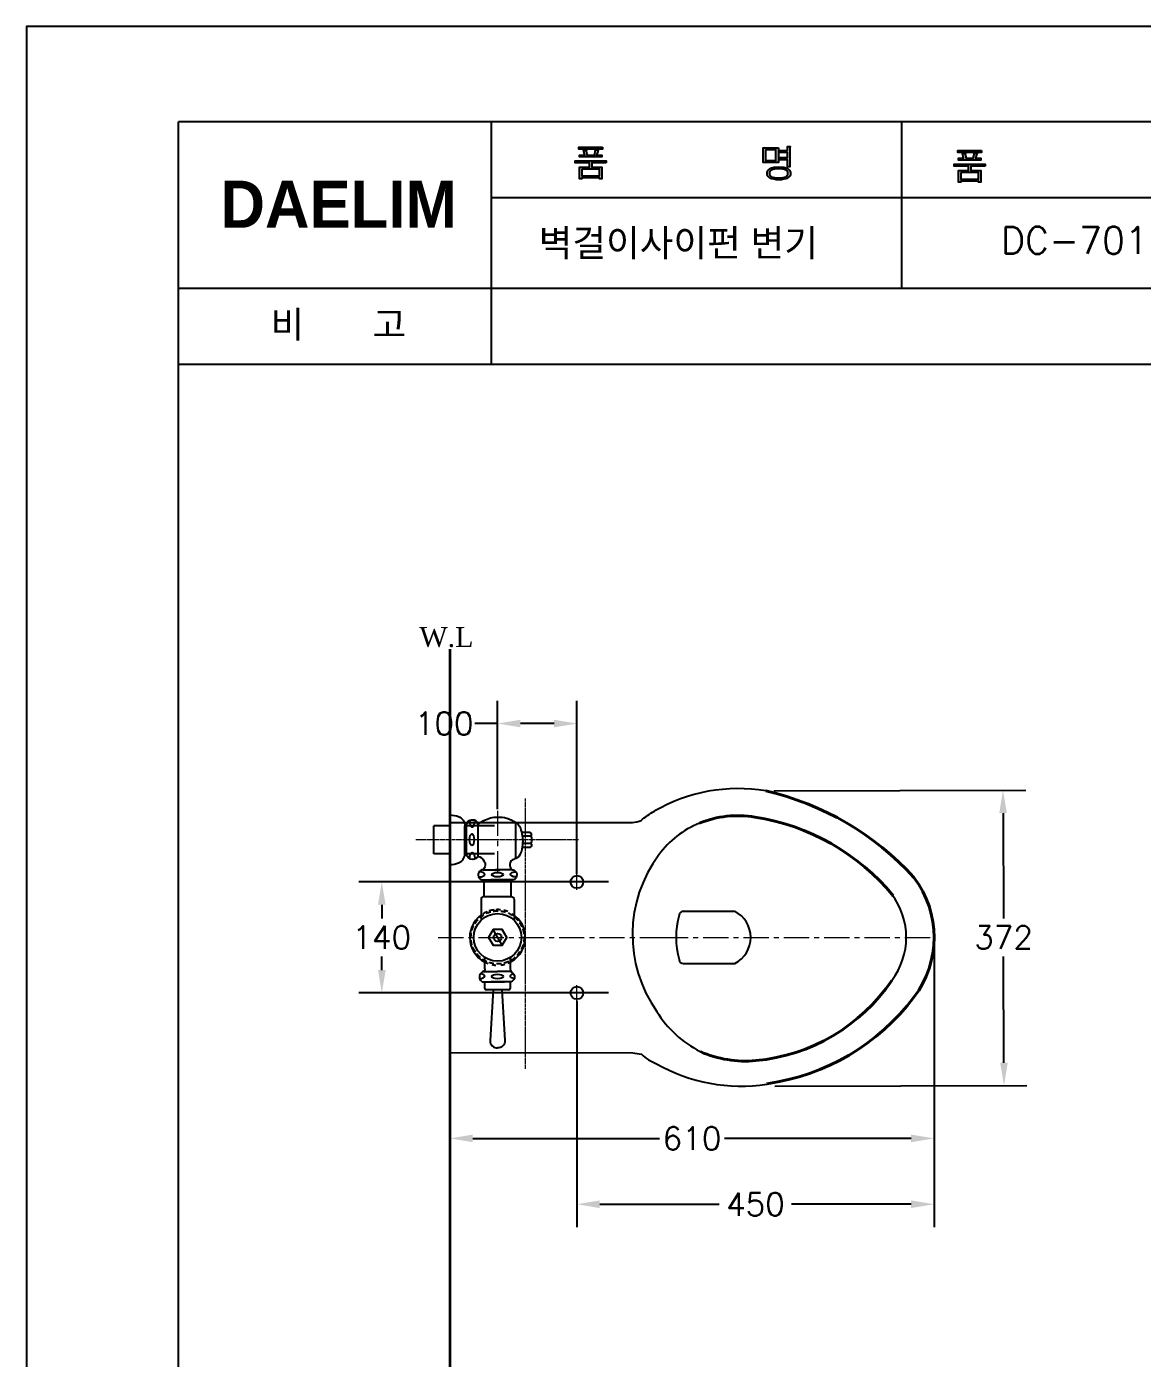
# Model space of a CAD drawing. Extents: x 63494 to 65919, y 58081 to 61511.
# Drawn here: x 63494 to 64899, y 59833 to 61511 of the extents above; entities that cross this region are included whole.
import ezdxf
from ezdxf.lldxf.tags import DXFTag

# ---------------------------------------------------------------- set-up
doc = ezdxf.new("R2010")
doc.units = 0
doc.header["$MEASUREMENT"] = 0
for name, pattern in [('CENTER', [50.8, 31.75, -6.35, 6.35, -6.35]), ('CENTERX2', [4, 2.5, -0.5, 0.5, -0.5]), ('HIDDEN', [9.525, 6.35, -3.175])]:
    doc.linetypes.add(name, pattern=pattern)
doc.layers.get('Defpoints').update_dxf_attribs({"linetype": 'CONTINUOUS'})
for name, color, linetype, lineweight in [('AM_6', 2, 'CONTINUOUS', 30), ('CEN', 1, 'CENTER', 5), ('OUTLINE', 11, 'CONTINUOUS', 40), ('Y', 202, 'CONTINUOUS', 35)]:
    doc.layers.add(name, color=color, linetype=linetype, lineweight=lineweight)
for name, color, linetype in [('BU', 7, 'CONTINUOUS'), ('Dim', 4, 'CONTINUOUS'), ('IN', 221, 'HIDDEN'), ('LINE', 7, 'CONTINUOUS'), ('LINE @ 1 VP1', 7, 'CONTINUOUS'), ('LINE @ 1 VPModel', 7, 'CONTINUOUS'), ('YA', 7, 'CONTINUOUS')]:
    doc.layers.add(name, color=color, linetype=linetype)
doc.styles.add('h', font='', dxfattribs={"height": 30})
doc.styles.get("Standard").update_dxf_attribs({"font": 'txt.shx', "bigfont": 'ghs.shx'})
doc.styles.add('STYLE2', font='dutch.ttf', dxfattribs={"height": 25})
doc.styles.add('스타일1', font='txt.shx', dxfattribs={"bigfont": 'ghs.shx'})
doc.styles.get('h').set_extended_font_data('Haansoft Batang')
tags = doc.linetypes.add('Amconstr', pattern=[9999, 9999, 0]).pattern_tags.tags
tags[6:7] = [DXFTag(74, 4), DXFTag(75, 0), DXFTag(340, '0'), DXFTag(46, 1.0), DXFTag(50, 0.0), DXFTag(44, 0.0), DXFTag(45, 0.0)]
tags[4:5] = [DXFTag(74, 4), DXFTag(75, 0), DXFTag(340, '0'), DXFTag(46, 1.0), DXFTag(50, 0.0), DXFTag(44, 0.0), DXFTag(45, 0.0)]
doc.dimstyles.get("Standard").update_dxf_attribs({"dimtxt": 0.18, "dimasz": 0.18, "dimexe": 0.18, "dimexo": 0.0625, "dimgap": 0.09, "dimtad": 0, "dimtih": 1, "dimtoh": 1, "dimdec": 4, "dimzin": 0, "dimdsep": 46, "dimtxsty": 'Standard', "dimcen": 0.09, "dimadec": 0, "dimazin": 0, "dimtfac": 1, "dimtdec": 4, "dimtofl": 0, "dimtmove": 0, "dimatfit": 0, "dimfxl": 0, "dimtolj": 1, "dimtzin": 0, "dimarcsym": 0})

# ---------------------------------------------------------------- blocks, each defined once
blk = doc.blocks.new('*D132')
at = {"layer": 'Defpoints', "color": 0}
for p in [(64026.9, 60363.4), (64636.9, 60363.4), (64026.9, 60110.1)]:
    blk.add_point(p, dxfattribs=at)
at = {"layer": 'Dim', "color": 0, "lineweight": -2}
for p, q in [((64026.9, 60353.4), (64026.9, 60081.3)), ((64636.9, 60353.4), (64636.9, 60081.3)), ((64055.7, 60110.1), (64291.1, 60110.1)), ((64608.1, 60110.1), (64372.7, 60110.1))]:
    blk.add_line(p, q, dxfattribs=at)
at = {"layer": 'Dim', "color": 0}
for points in [[(64055.7, 60114.9), (64055.7, 60105.3), (64026.9, 60110.1)], [(64608.1, 60114.9), (64608.1, 60105.3), (64636.9, 60110.1)]]:
    blk.add_solid(points, dxfattribs=at)
at = {"layer": 'Dim', "color": 0, "insert": (64331.9, 60110.1), "char_height": 28.8, "attachment_point": 5}
blk.add_mtext('\\A1;610', dxfattribs=at)
blk = doc.blocks.new('*D133')
at = {"layer": 'Defpoints', "color": 0}
for p in [(64236.9, 60433.4), (63941.1, 60293.4), (64236.9, 60293.4)]:
    blk.add_point(p, dxfattribs=at)
at = {"layer": 'Dim', "color": 0, "lineweight": -2}
for p, q in [((64226.9, 60433.4), (63912.3, 60433.4)), ((63941.1, 60404.6), (63941.1, 60387.4)), ((63941.1, 60322.2), (63941.1, 60339.4)), ((64226.9, 60293.4), (63912.3, 60293.4))]:
    blk.add_line(p, q, dxfattribs=at)
at = {"layer": 'Dim', "color": 0}
for points in [[(63936.3, 60404.6), (63945.9, 60404.6), (63941.1, 60433.4)], [(63936.3, 60322.2), (63945.9, 60322.2), (63941.1, 60293.4)]]:
    blk.add_solid(points, dxfattribs=at)
at = {"layer": 'Dim', "color": 0, "insert": (63941.1, 60363.4), "char_height": 28.8, "attachment_point": 5}
blk.add_mtext('\\A1;140', dxfattribs=at)
blk = doc.blocks.new('*D125')
at = {"layer": 'BU', "color": 0, "lineweight": -2}
for p, q in [((64636.9, 60353.4), (64636.9, 59998.3)), ((64186.9, 60283.4), (64186.9, 59998.3)), ((64215.7, 60027.1), (64366.3, 60027.1)), ((64608.1, 60027.1), (64457.5, 60027.1))]:
    blk.add_line(p, q, dxfattribs=at)
at = {"layer": 'BU', "color": 0}
for points in [[(64215.7, 60031.9), (64215.7, 60022.3), (64186.9, 60027.1)], [(64608.1, 60031.9), (64608.1, 60022.3), (64636.9, 60027.1)]]:
    blk.add_solid(points, dxfattribs=at)
at = {"layer": 'Defpoints', "color": 0}
for p in [(64636.9, 60363.4), (64186.9, 60293.4), (64186.9, 60027.1)]:
    blk.add_point(p, dxfattribs=at)
at = {"layer": 'BU', "color": 0, "insert": (64411.9, 60027.1), "char_height": 28.8, "attachment_point": 5}
blk.add_mtext('\\A1;450', dxfattribs=at)
blk = doc.blocks.new('*D126')
at = {"layer": 'BU', "color": 0, "lineweight": -2}
for p, q in [((64086.9, 60524.9), (64086.9, 60661.7)), ((64186.9, 60443.4), (64186.9, 60661.7)), ((64086.9, 60632.9), (64058.1, 60632.9)), ((64158.1, 60632.9), (64115.7, 60632.9))]:
    blk.add_line(p, q, dxfattribs=at)
at = {"layer": 'BU', "color": 0}
for points in [[(64115.7, 60637.7), (64115.7, 60628.1), (64086.9, 60632.9)], [(64158.1, 60637.7), (64158.1, 60628.1), (64186.9, 60632.9)]]:
    blk.add_solid(points, dxfattribs=at)
at = {"layer": 'Defpoints', "color": 0}
for p in [(64086.9, 60632.9), (64086.9, 60514.9), (64186.9, 60433.4)]:
    blk.add_point(p, dxfattribs=at)
at = {"layer": 'BU', "color": 0, "insert": (64019.7, 60632.9), "char_height": 28.8, "attachment_point": 5}
blk.add_mtext('\\A1;100', dxfattribs=at)
blk = doc.blocks.new('*D124')
at = {"layer": 'BU', "color": 0, "lineweight": -2}
for p, q in [((64435, 60548), (64752.6, 60549)), ((64723.9, 60520.1), (64724.4, 60387.4)), ((64725, 60205.5), (64724.5, 60339.4)), ((64436.2, 60175.7), (64753.9, 60176.8))]:
    blk.add_line(p, q, dxfattribs=at)
at = {"layer": 'BU', "color": 0}
for points in [[(64728.7, 60520.1), (64719.1, 60520.1), (64723.8, 60548.9)], [(64729.8, 60205.5), (64720.2, 60205.5), (64725.1, 60176.7)]]:
    blk.add_solid(points, dxfattribs=at)
at = {"layer": 'Defpoints', "color": 0}
for p in [(64425, 60547.9), (64723.8, 60548.9), (64426.2, 60175.7)]:
    blk.add_point(p, dxfattribs=at)
at = {"layer": 'BU', "color": 0, "lineweight": 5, "insert": (64724.5, 60363.4), "char_height": 28.8, "attachment_point": 5}
blk.add_mtext('\\A1;{\\Ftxt,ghs|c129;372}', dxfattribs=at)
blk = doc.blocks.new('*U151')
at = {"layer": 'LINE @ 1 VP1', "linetype": 'Amconstr'}
h = blk.add_hatch(color=256, dxfattribs=at)
h.dxf.hatch_style = 1
h.paths.add_polyline_path([(64674.2, 61345.3), (64667.7, 61345.3), (64667.7, 61342.9), (64696, 61342.9), (64696, 61345.3), (64689.3, 61345.3), (64690.6, 61349.7), (64690.7, 61350.1), (64691.3, 61350.8), (64691.3, 61350.9), (64691.3, 61350.9), (64691.4, 61351), (64691.4, 61351), (64691.4, 61351), (64691.4, 61351.1), (64691.4, 61351.1), (64691.4, 61351.1), (64691.4, 61351.1), (64691.3, 61351.1), (64691.3, 61351.2), (64691.2, 61351.2), (64691, 61351.3), (64690.3, 61351.4), (64687.9, 61351.9), (64686.4, 61345.3), (64677.2, 61345.3), (64676, 61350.2), (64676.2, 61350.8), (64676.3, 61351.1), (64676.4, 61351.1), (64676.4, 61351.2), (64676.4, 61351.2), (64676.4, 61351.3), (64676.4, 61351.3), (64676.4, 61351.3), (64676.4, 61351.3), (64676.4, 61351.4), (64676.3, 61351.4), (64676.3, 61351.4), (64676.3, 61351.4), (64676.3, 61351.4), (64676.2, 61351.5), (64675.9, 61351.5), (64675, 61351.5), (64672.8, 61351.5)])
h.paths.add_polyline_path([(64662.3, 61337.9), (64662.3, 61335.4), (64680.3, 61335.4), (64680.3, 61329.9), (64667.7, 61329.9), (64667.7, 61315.2), (64670.8, 61315.2), (64670.8, 61316.5), (64692.9, 61316.5), (64692.9, 61315.2), (64696, 61315.2), (64696, 61329.9), (64683.4, 61329.9), (64683.4, 61335.4), (64701.3, 61335.4), (64701.3, 61337.9)])
h.paths.add_polyline_path([(64692.9, 61327.3), (64692.9, 61319.1), (64670.8, 61319.1), (64670.8, 61327.3)], flags=16)
at = {"layer": 'LINE @ 1 VPModel', "linetype": 'Amconstr'}
h = blk.add_hatch(color=256, dxfattribs=at)
h.dxf.hatch_style = 1
h.paths.add_polyline_path([(64674.2, 61345.3), (64667.7, 61345.3), (64667.7, 61342.9), (64696, 61342.9), (64696, 61345.3), (64689.3, 61345.3), (64690.6, 61349.7), (64690.7, 61350.1), (64691.3, 61350.8), (64691.3, 61350.9), (64691.3, 61350.9), (64691.4, 61351), (64691.4, 61351), (64691.4, 61351), (64691.4, 61351.1), (64691.4, 61351.1), (64691.4, 61351.1), (64691.4, 61351.1), (64691.3, 61351.1), (64691.3, 61351.2), (64691.2, 61351.2), (64691, 61351.3), (64690.3, 61351.4), (64687.9, 61351.9), (64686.4, 61345.3), (64677.2, 61345.3), (64676, 61350.2), (64676.2, 61350.8), (64676.3, 61351.1), (64676.4, 61351.1), (64676.4, 61351.2), (64676.4, 61351.2), (64676.4, 61351.3), (64676.4, 61351.3), (64676.4, 61351.3), (64676.4, 61351.3), (64676.4, 61351.4), (64676.3, 61351.4), (64676.3, 61351.4), (64676.3, 61351.4), (64676.3, 61351.4), (64676.2, 61351.5), (64675.9, 61351.5), (64675, 61351.5), (64672.8, 61351.5)])
h.paths.add_polyline_path([(64662.3, 61337.9), (64662.3, 61335.4), (64680.3, 61335.4), (64680.3, 61329.9), (64667.7, 61329.9), (64667.7, 61315.2), (64670.8, 61315.2), (64670.8, 61316.5), (64692.9, 61316.5), (64692.9, 61315.2), (64696, 61315.2), (64696, 61329.9), (64683.4, 61329.9), (64683.4, 61335.4), (64701.3, 61335.4), (64701.3, 61337.9)])
h.paths.add_polyline_path([(64692.9, 61327.3), (64692.9, 61319.1), (64670.8, 61319.1), (64670.8, 61327.3)], flags=16)
blk = doc.blocks.new('*U152')
at = {"layer": 'LINE @ 1 VP1', "linetype": 'Amconstr'}
h = blk.add_hatch(color=256, dxfattribs=at)
h.dxf.hatch_style = 1
h.paths.add_polyline_path([(64696.6, 61355.1), (64667, 61355.1), (64667, 61352.7), (64696.6, 61352.7)])
at = {"layer": 'LINE @ 1 VPModel', "linetype": 'Amconstr'}
h = blk.add_hatch(color=256, dxfattribs=at)
h.dxf.hatch_style = 1
h.paths.add_polyline_path([(64696.6, 61355.1), (64667, 61355.1), (64667, 61352.7), (64696.6, 61352.7)])

msp = doc.modelspace()

# ---------------------------------------------------------------- hatches: boundary and pattern name
at = {"layer": 'YA'}
h = msp.add_hatch(color=256, dxfattribs=at)
h.paths.add_polyline_path([(64452.2, 61355.3), (64452.2, 61360.2), (64454.7, 61360.2), (64455.1, 61360.2), (64455.3, 61360.1), (64455.5, 61360.1), (64455.5, 61360.1), (64455.6, 61360.1), (64455.6, 61360), (64455.6, 61360), (64455.7, 61360), (64455.7, 61360), (64455.7, 61360), (64455.7, 61360), (64455.7, 61360), (64455.7, 61359.9), (64455.7, 61359.9), (64455.7, 61359.9), (64455.7, 61359.9), (64455.7, 61359.8), (64455.6, 61359.7), (64455.5, 61359.5), (64455.4, 61359.2), (64455.3, 61358.8), (64455.3, 61334.5), (64452.2, 61334.5), (64452.2, 61343.5), (64442.3, 61343.5), (64442.3, 61346.1), (64452.2, 61346.1), (64452.2, 61352.7), (64442.3, 61352.7), (64442.3, 61355.3)])
h.paths.add_polyline_path([(64432.5, 61330.5), (64431.8, 61330.1), (64431.2, 61329.7), (64430.7, 61329.2), (64430.3, 61328.7), (64430, 61328.2), (64429.8, 61327.6), (64429.7, 61326.9), (64429.6, 61326.3), (64429.7, 61325.6), (64429.8, 61325), (64430, 61324.4), (64430.3, 61323.9), (64430.7, 61323.4), (64431.2, 61322.9), (64431.8, 61322.5), (64432.5, 61322.1), (64434.1, 61321.5), (64436.1, 61321.1), (64441.3, 61320.7), (64446.5, 61321.1), (64448.5, 61321.5), (64450.1, 61322.1), (64450.8, 61322.5), (64451.4, 61322.9), (64451.9, 61323.4), (64452.3, 61323.9), (64452.6, 61324.4), (64452.9, 61325), (64453, 61325.6), (64453.1, 61326.3), (64453, 61326.9), (64452.9, 61327.6), (64452.6, 61328.2), (64452.3, 61328.7), (64451.9, 61329.2), (64451.4, 61329.7), (64450.8, 61330.1), (64450.1, 61330.5), (64448.5, 61331.1), (64446.5, 61331.6), (64441.3, 61331.9), (64436.2, 61331.6), (64434.1, 61331.1)], flags=16)
h.paths.add_polyline_path([(64452.5, 61332.2), (64453.3, 61331.6), (64454.1, 61331), (64454.7, 61330.3), (64455.2, 61329.6), (64455.6, 61328.8), (64455.9, 61328), (64456.1, 61327.2), (64456.1, 61326.3), (64456.1, 61325.4), (64455.9, 61324.5), (64455.6, 61323.7), (64455.2, 61323), (64454.7, 61322.3), (64454.1, 61321.6), (64453.3, 61321), (64452.5, 61320.5), (64451.4, 61319.9), (64450.3, 61319.5), (64447.7, 61318.8), (64444.7, 61318.3), (64441.3, 61318.2), (64437.9, 61318.3), (64434.9, 61318.8), (64432.3, 61319.5), (64431.2, 61319.9), (64430.1, 61320.5), (64429.3, 61321), (64428.6, 61321.6), (64428, 61322.3), (64427.4, 61323), (64427.1, 61323.7), (64426.8, 61324.5), (64426.6, 61325.4), (64426.5, 61326.3), (64426.6, 61327.2), (64426.8, 61328), (64427.1, 61328.8), (64427.4, 61329.6), (64428, 61330.3), (64428.6, 61331), (64429.3, 61331.6), (64430.1, 61332.2), (64431.2, 61332.7), (64432.3, 61333.2), (64434.9, 61333.9), (64437.9, 61334.3), (64441.3, 61334.5), (64444.7, 61334.3), (64447.7, 61333.9), (64450.3, 61333.2), (64451.4, 61332.7)])
h.paths.add_polyline_path([(64424.6, 61355.8), (64424.6, 61342.7), (64437.7, 61342.7), (64437.7, 61355.8)], flags=16)
h.paths.add_polyline_path([(64440.8, 61358.4), (64440.8, 61340.1), (64421.5, 61340.1), (64421.5, 61358.4)])
h.paths.add_polyline_path([(64193.3, 61331.4), (64193.3, 61323.1), (64215.4, 61323.1), (64215.4, 61331.4)], flags=16)
h.paths.add_polyline_path([(64198.8, 61355.5), (64198.8, 61355.5), (64198.9, 61355.4), (64198.9, 61355.4), (64198.9, 61355.4), (64198.9, 61355.4), (64198.9, 61355.3), (64198.9, 61355.3), (64198.9, 61355.3), (64198.9, 61355.2), (64198.8, 61355.1), (64198.7, 61355), (64198.6, 61354.6), (64198.6, 61354.5), (64198.5, 61354.3), (64198.5, 61354.2), (64198.6, 61354.1), (64199.7, 61349.4), (64208.9, 61349.4), (64210.4, 61355.9), (64212.8, 61355.5), (64213.5, 61355.3), (64213.7, 61355.3), (64213.8, 61355.2), (64213.8, 61355.2), (64213.9, 61355.2), (64213.9, 61355.2), (64213.9, 61355.2), (64213.9, 61355.1), (64213.9, 61355.1), (64213.9, 61355.1), (64213.9, 61355.1), (64213.8, 61355), (64213.8, 61355), (64213.8, 61354.9), (64213.6, 61354.7), (64213.3, 61354.4), (64213.2, 61354.2), (64213.1, 61354.1), (64213.1, 61354), (64213.1, 61353.8), (64211.8, 61349.4), (64218.5, 61349.4), (64218.5, 61347), (64190.2, 61347), (64190.2, 61349.4), (64196.7, 61349.4), (64195.3, 61355.6), (64197.5, 61355.6), (64198.4, 61355.6), (64198.7, 61355.5), (64198.8, 61355.5), (64198.8, 61355.5)])
h.paths.add_polyline_path([(64219.1, 61359.2), (64219.1, 61356.8), (64189.5, 61356.8), (64189.5, 61359.2)])
h.paths.add_polyline_path([(64223.8, 61339.5), (64205.9, 61339.5), (64205.9, 61334), (64218.5, 61334), (64218.5, 61319.2), (64215.4, 61319.2), (64215.4, 61320.5), (64193.3, 61320.5), (64193.3, 61319.2), (64190.2, 61319.2), (64190.2, 61334), (64202.8, 61334), (64202.8, 61339.5), (64184.8, 61339.5), (64184.8, 61342), (64223.8, 61342)])

# ---------------------------------------------------------------- linework, layer by layer
at = {"layer": 'BU', "color": 0}
for p, q in [((64026.9, 60508.4), (64256.9, 60508.4)), ((64026.9, 60218.4), (64257.3, 60218.1))]:
    msp.add_line(p, q, dxfattribs=at)
at = {"layer": 'CEN', "color": 0, "linetype": 'CENTERX2'}
for p, q in [((64121.9, 60538.4), (64121.9, 60197.9)), ((64189.1, 60486.4), (63983.8, 60486.4))]:
    msp.add_line(p, q, dxfattribs=at)
at = {"layer": 'CEN', "color": 0}
for p, q in [((64086.9, 60523), (64086.9, 60446.5)), ((64186.9, 60423.4), (64186.9, 60443.4)), ((64176.9, 60433.4), (64196.9, 60433.4)), ((64012.1, 60363.4), (64295.3, 60363.4)), ((64295.3, 60363.4), (64636.9, 60363.4)), ((64186.9, 60283.4), (64186.9, 60303.4)), ((64176.9, 60293.4), (64196.9, 60293.4))]:
    msp.add_line(p, q, dxfattribs=at)
at = {"layer": 'IN', "color": 0}
msp.add_circle((64086.9, 60363.4), 33.5, dxfattribs=at)
at = {"layer": 'LINE', "color": 0}
for p, q in [((64320.9, 60396.4), (64385.9, 60396.4)), ((64320.9, 60330.4), (64385.9, 60330.4))]:
    msp.add_line(p, q, dxfattribs=at)
for centre in [(64186.9, 60433.4), (64186.9, 60293.4)]:
    msp.add_circle(centre, 8, dxfattribs=at)
for centre, radius, start, end in [((64390.1, 60341.2), 209.7, 80.417, 120.2456), ((64386.9, 60396.4), 120, 112.379, 143.747), ((64424.9, 60367), 168, 143.3117, 215.2422), ((64511.9, 60363.4), 90, 322.9545, 37.0455), ((64412.5, 60363.4), 100.6, 163.8382, 196.1618), ((64320.9, 60391.4), 5, 90, 180), ((64368.7, 60363.4), 37.2, 297.5632, 62.4368), ((64320.9, 60335.4), 5, 180, 270), ((64405.1, 60342.4), 138, 211.6209, 242.99), ((64394.5, 60393.5), 217.6, 240.4299, 278.3797)]:
    msp.add_arc(centre, radius, start, end, dxfattribs=at)
at = {"layer": 'OUTLINE', "color": 0}
for centre, radius, start, end in [((64344.1, 60195.5), 361.6, 42.28, 77.0819), ((64390.1, 60385.5), 131.3, 80.7575, 111.8429), ((64368.1, 60236.9), 281.5, 39.5082, 81.1958), ((64511.9, 60363.4), 125, 322.9545, 37.0455), ((64391.1, 60440), 232.9, 275.2594, 325.7771), ((64387.2, 60457.2), 281, 277.978, 323.0024), ((64399.4, 60349.5), 142, 246.3547, 275.2651)]:
    msp.add_arc(centre, radius, start, end, dxfattribs=at)
at = {"layer": 'Y', "color": 0}
for p, q in [((64026.9, 60726.7), (64026.9, 60074.1)), ((64026.9, 60465.2), (64026.9, 59090.1))]:
    msp.add_line(p, q, dxfattribs=at)
at = {"layer": 'YA', "color": 7}
for p, q in [((65760.9, 61391.3), (63684.9, 61391.3)), ((63684.9, 60321.1), (63684.9, 61391.3)), ((64079.4, 61085.3), (64079.4, 61391.3)), ((64596.3, 61181), (64596.3, 61391)), ((65760.9, 61295.3), (64079.4, 61295.3)), ((65760.9, 61181.3), (63684.9, 61181.3)), ((65760.9, 61085.3), (63684.9, 61085.3)), ((65760.9, 61085.3), (63684.9, 61085.3)), ((63684.9, 58223.3), (63684.9, 60321.1))]:
    msp.add_line(p, q, dxfattribs=at)
at = {"layer": 'YA', "color": 0}
for p, q in [((64026.9, 60517.8), (64026.9, 60455.1)), ((64109.8, 60462.8), (64109.8, 60507.7)), ((64006.8, 60468.9), (64006.8, 60503.9)), ((64026.9, 60503.9), (64006.8, 60503.9)), ((64082.9, 60503.9), (64045.6, 60503.9)), ((64045.6, 60468.9), (64045.6, 60503.9)), ((64117.2, 60496), (64128.2, 60496)), ((64129.1, 60491.1), (64118.3, 60491.1)), ((64128.3, 60476.8), (64118, 60476.8)), ((64118.5, 60482.1), (64129.1, 60482.1)), ((64026.9, 60468.9), (64006.8, 60468.9)), ((64082.9, 60468.9), (64045.6, 60468.9)), ((64067.7, 60435.8), (64095.5, 60435.8)), ((64069.9, 60414.8), (64069.9, 60435.8)), ((64106.2, 60435.8), (64078.3, 60435.8)), ((64103.9, 60414.8), (64103.9, 60435.8)), ((64069.9, 60414.8), (64103.9, 60414.8)), ((64092.7, 60353.4), (64081.2, 60373.4)), ((64070.9, 60323.7), (64070.9, 60338.1)), ((64102.9, 60338), (64102.9, 60323.7)), ((64102.9, 60320.3), (64102.9, 60320.3)), ((64067.7, 60307.5), (64095.5, 60307.5)), ((64070.9, 60299.2), (64070.9, 60307.5)), ((64104, 60307.5), (64078.3, 60307.5)), ((64102.9, 60307.5), (64102.9, 60299.2)), ((64100.9, 60297.2), (64072.9, 60297.2))]:
    msp.add_line(p, q, dxfattribs=at)
for points in [[(63493.5, 58080.9), (65919, 58080.9), (65919, 61511.2), (63493.5, 61511.2)], [(64081.2, 60373.4), (64075.4, 60363.4), (64081.2, 60353.4), (64092.7, 60353.4), (64098.5, 60363.4), (64092.7, 60373.4)]]:
    msp.add_lwpolyline(points, close=True, dxfattribs=at)
at = {"layer": 'YA', "color": 7}
for points in [[(64219.1, 61359.2), (64219.1, 61356.8), (64189.5, 61356.8), (64189.5, 61359.2), (64219.1, 61359.2)], [(64198.8, 61355.5), (64198.8, 61355.5), (64198.9, 61355.4), (64198.9, 61355.4), (64198.9, 61355.4), (64198.9, 61355.4), (64198.9, 61355.3), (64198.9, 61355.3), (64198.9, 61355.3), (64198.9, 61355.2), (64198.8, 61355.1), (64198.7, 61355), (64198.6, 61354.6), (64198.6, 61354.5), (64198.5, 61354.3), (64198.5, 61354.2), (64198.6, 61354.1), (64199.7, 61349.4), (64208.9, 61349.4), (64210.4, 61355.9), (64212.8, 61355.5), (64213.5, 61355.3), (64213.7, 61355.3), (64213.8, 61355.2), (64213.8, 61355.2), (64213.9, 61355.2), (64213.9, 61355.2), (64213.9, 61355.2), (64213.9, 61355.1), (64213.9, 61355.1), (64213.9, 61355.1), (64213.9, 61355.1), (64213.8, 61355), (64213.8, 61355), (64213.8, 61354.9), (64213.6, 61354.7), (64213.3, 61354.4), (64213.2, 61354.2), (64213.1, 61354.1), (64213.1, 61354), (64213.1, 61353.8), (64211.8, 61349.4), (64218.5, 61349.4), (64218.5, 61347), (64190.2, 61347), (64190.2, 61349.4), (64196.7, 61349.4), (64195.3, 61355.6), (64197.5, 61355.6), (64198.4, 61355.6), (64198.7, 61355.5), (64198.8, 61355.5), (64198.8, 61355.5), (64198.8, 61355.5)], [(64440.8, 61358.4), (64440.8, 61340.1), (64421.5, 61340.1), (64421.5, 61358.4), (64440.8, 61358.4)], [(64424.6, 61355.8), (64424.6, 61342.7), (64437.7, 61342.7), (64437.7, 61355.8), (64424.6, 61355.8)], [(64452.2, 61355.3), (64452.2, 61360.2), (64454.7, 61360.2), (64455.1, 61360.2), (64455.3, 61360.1), (64455.5, 61360.1), (64455.5, 61360.1), (64455.6, 61360.1), (64455.6, 61360), (64455.6, 61360), (64455.7, 61360), (64455.7, 61360), (64455.7, 61360), (64455.7, 61360), (64455.7, 61360), (64455.7, 61359.9), (64455.7, 61359.9), (64455.7, 61359.9), (64455.7, 61359.9), (64455.7, 61359.8), (64455.6, 61359.7), (64455.5, 61359.5), (64455.4, 61359.2), (64455.3, 61358.8), (64455.3, 61334.5), (64452.2, 61334.5), (64452.2, 61343.5), (64442.3, 61343.5), (64442.3, 61346.1), (64452.2, 61346.1), (64452.2, 61352.7), (64442.3, 61352.7), (64442.3, 61355.3), (64452.2, 61355.3)], [(64696.6, 61355.1), (64696.6, 61352.7), (64667, 61352.7), (64667, 61355.1), (64696.6, 61355.1)], [(64676.3, 61351.4), (64676.3, 61351.4), (64676.4, 61351.4), (64676.4, 61351.3), (64676.4, 61351.3), (64676.4, 61351.3), (64676.4, 61351.3), (64676.4, 61351.2), (64676.4, 61351.2), (64676.4, 61351.1), (64676.3, 61351.1), (64676.2, 61350.9), (64676.1, 61350.5), (64676.1, 61350.4), (64676, 61350.3), (64676, 61350.1), (64676.1, 61350), (64677.2, 61345.3), (64686.4, 61345.3), (64687.9, 61351.9), (64690.3, 61351.4), (64691, 61351.3), (64691.2, 61351.2), (64691.3, 61351.2), (64691.3, 61351.1), (64691.4, 61351.1), (64691.4, 61351.1), (64691.4, 61351.1), (64691.4, 61351.1), (64691.4, 61351), (64691.4, 61351), (64691.4, 61351), (64691.3, 61350.9), (64691.3, 61350.9), (64691.3, 61350.8), (64691.1, 61350.7), (64690.8, 61350.3), (64690.7, 61350.2), (64690.6, 61350), (64690.6, 61349.9), (64690.6, 61349.7), (64689.3, 61345.3), (64696, 61345.3), (64696, 61342.9), (64667.7, 61342.9), (64667.7, 61345.3), (64674.2, 61345.3), (64672.8, 61351.5), (64675, 61351.5), (64675.9, 61351.5), (64676.2, 61351.5), (64676.3, 61351.4), (64676.3, 61351.4), (64676.3, 61351.4)], [(64223.8, 61339.5), (64205.9, 61339.5), (64205.9, 61334), (64218.5, 61334), (64218.5, 61319.2), (64215.4, 61319.2), (64215.4, 61320.5), (64193.3, 61320.5), (64193.3, 61319.2), (64190.2, 61319.2), (64190.2, 61334), (64202.8, 61334), (64202.8, 61339.5), (64184.8, 61339.5), (64184.8, 61342), (64223.8, 61342), (64223.8, 61339.5)], [(64193.3, 61331.4), (64193.3, 61323.1), (64215.4, 61323.1), (64215.4, 61331.4), (64193.3, 61331.4)], [(64452.5, 61332.2), (64453.3, 61331.6), (64454.1, 61331), (64454.7, 61330.3), (64455.2, 61329.6), (64455.6, 61328.8), (64455.9, 61328), (64456.1, 61327.2), (64456.1, 61326.3), (64456.1, 61325.4), (64455.9, 61324.5), (64455.6, 61323.7), (64455.2, 61323), (64454.7, 61322.3), (64454.1, 61321.6), (64453.3, 61321), (64452.5, 61320.5), (64451.4, 61319.9), (64450.3, 61319.5), (64447.7, 61318.8), (64444.7, 61318.3), (64441.3, 61318.2), (64437.9, 61318.3), (64434.9, 61318.8), (64432.3, 61319.5), (64431.2, 61319.9), (64430.1, 61320.5), (64429.3, 61321), (64428.6, 61321.6), (64427.9, 61322.3), (64427.4, 61323), (64427, 61323.7), (64426.8, 61324.5), (64426.6, 61325.4), (64426.5, 61326.3), (64426.6, 61327.2), (64426.8, 61328), (64427, 61328.8), (64427.4, 61329.6), (64427.9, 61330.3), (64428.6, 61331), (64429.3, 61331.6), (64430.1, 61332.2), (64431.2, 61332.7), (64432.3, 61333.2), (64434.9, 61333.9), (64437.9, 61334.3), (64441.3, 61334.5), (64444.7, 61334.3), (64447.7, 61333.9), (64450.3, 61333.2), (64451.4, 61332.7), (64452.5, 61332.2)], [(64432.3, 61330.5), (64431.7, 61330.1), (64431.1, 61329.7), (64430.6, 61329.2), (64430.2, 61328.7), (64429.9, 61328.2), (64429.7, 61327.6), (64429.5, 61326.9), (64429.5, 61326.3), (64429.5, 61325.6), (64429.7, 61325), (64429.9, 61324.4), (64430.2, 61323.9), (64430.6, 61323.4), (64431.1, 61322.9), (64431.7, 61322.5), (64432.3, 61322.1), (64434, 61321.5), (64436, 61321.1), (64441.2, 61320.7), (64446.3, 61321.1), (64448.3, 61321.5), (64450, 61322.1), (64450.7, 61322.5), (64451.3, 61322.9), (64451.8, 61323.4), (64452.2, 61323.9), (64452.5, 61324.4), (64452.7, 61325), (64452.9, 61325.6), (64452.9, 61326.3), (64452.9, 61326.9), (64452.7, 61327.6), (64452.5, 61328.2), (64452.2, 61328.7), (64451.8, 61329.2), (64451.3, 61329.7), (64450.7, 61330.1), (64450, 61330.5), (64448.3, 61331.1), (64446.3, 61331.6), (64441.2, 61331.9), (64436, 61331.6), (64434, 61331.1), (64432.3, 61330.5)], [(64701.3, 61335.4), (64683.4, 61335.4), (64683.4, 61329.9), (64696, 61329.9), (64696, 61315.2), (64692.9, 61315.2), (64692.9, 61316.5), (64670.8, 61316.5), (64670.8, 61315.2), (64667.7, 61315.2), (64667.7, 61329.9), (64680.3, 61329.9), (64680.3, 61335.4), (64662.3, 61335.4), (64662.3, 61337.9), (64701.3, 61337.9), (64701.3, 61335.4)], [(64670.8, 61327.3), (64670.8, 61319.1), (64692.9, 61319.1), (64692.9, 61327.3), (64670.8, 61327.3)]]:
    msp.add_lwpolyline(points, dxfattribs=at)
at = {"layer": 'YA', "color": 0}
for points in [[(64256.9, 60508.4, 0.089318), (64267.8, 60510.7, -0.057144), (64284.5, 60522.3)], [(64026.9, 60517.8, -0.089318), (64037.9, 60515.6, -0.31283), (64045.6, 60503.9)], [(64047.9, 60503.9, -0.189967), (64050.4, 60510.2, -0.181271), (64058, 60511.5, -0.259173), (64062, 60505.3), (64062, 60465.3, -0.248991), (64055.9, 60461.5, -0.406259), (64047.9, 60468.9), (64047.9, 60503.9)], [(64062, 60505.3, -0.121224), (64078.1, 60513.9, -0.073924), (64086.9, 60514.9, -0.073924)], [(64086.9, 60514.9, -0.115996), (64098.6, 60513.5, -0.119981), (64110.6, 60507.4, -0.232684), (64116.4, 60498.6, -0.119576), (64118.2, 60480.2, -0.100352), (64116, 60469.5, -0.218746), (64109.8, 60462.8, 0.59072)], [(64128.2, 60496, -0.340997), (64129, 60490.9, -0.246299), (64129, 60482.2, -0.341448), (64128.2, 60476.7, 0.234186)], [(64026.9, 60455.1, 0.089318), (64037.9, 60457.3, 0.31283), (64045.6, 60468.9)], [(64062, 60465.3, -0.262959), (64069.7, 60460, -0.416408), (64068.4, 60448.6), (64089.6, 60448.6)], [(64109.8, 60462.8, 0.092175), (64104.1, 60460, 0.416408), (64105.4, 60448.6), (64084.2, 60448.6)], [(64068.4, 60448.6, 0.245626), (64064.3, 60446.4, 0.345152), (64062.9, 60440.3, 0.322472), (64067.7, 60435.8)], [(64105.4, 60448.6, -0.245626), (64109.6, 60446.4, -0.345152), (64110.9, 60440.3, -0.322472), (64106.2, 60435.8)], [(64069.9, 60414.8, 0.51299), (64066.1, 60410.7), (64066.1, 60385)], [(64103.9, 60414.8, -0.51299), (64107.7, 60410.7), (64107.7, 60385)], [(64068.8, 60320.3, 0.111306), (64066, 60318.1, 0.254792), (64064.2, 60312, 0.158717), (64067.7, 60307.5)], [(64070.9, 60323.7, -0.266296), (64068.8, 60320.3)], [(64102.9, 60323.7, 0.083183), (64103.9, 60320.2)], [(64103.9, 60320.2, -0.111508), (64107.5, 60316.8, -0.216264), (64108.1, 60311.9, -0.189554), (64104, 60307.5, -0.189554)], [(64081.6, 60297.2), (64077.5, 60233.3, 0.424865), (64087, 60224.1, -0.19877)], [(64092.2, 60297.2), (64096.3, 60233.3, -0.424865), (64086.9, 60224.1, 0.19877)], [(64257.3, 60218.1, 0.017188), (64268.3, 60216.1, 0.094955), (64287.1, 60204.2)]]:
    msp.add_lwpolyline(points, format="xyb", dxfattribs=at)
for points in [[(64068.8, 60320.3), (64086.9, 60320.3)], [(64103.9, 60320.3), (64086.9, 60320.3)]]:
    msp.add_lwpolyline(points, dxfattribs=at)
for radius in [30, 5]:
    msp.add_circle((64086.9, 60363.4), radius, dxfattribs=at)
for centre, radius, start, end in [((64086.9, 60363.4), 35, 126.5561, 250.2648), ((64086.9, 60363.4), 35, 111.7353, 122.2903), ((64086.9, 60363.4), 35, 97.1805, 108.0658), ((64086.9, 60363.4), 35, 84.0713, 93.4082), ((64086.9, 60363.4), 35, 68.3282, 76.774), ((64086.9, 60363.4), 35, 291.4985, 58.2967), ((64086.9, 60363.4), 35, 258.8616, 266.6074), ((64086.9, 60363.4), 35, 276.5382, 285.109), ((64072.9, 60299.2), 2, 180, 270), ((64100.9, 60299.2), 2, 270, 0)]:
    msp.add_arc(centre, radius, start, end, dxfattribs=at)
for centre, major_axis, start_param, end_param in [((64055, 60509.1), (0, -6.46), 4.415182, 8.246746), ((64064.3, 60442.8), (6.46, 0), 4.525625, 7.93835), ((64064.3, 60314.5), (6.46, 0), 4.741946, 7.666534)]:
    msp.add_ellipse(centre, major_axis=major_axis, ratio=0.479349, start_param=start_param, end_param=end_param, dxfattribs=at)
for centre, major_axis in [((64054.6, 60486.5), (0, -7.27)), ((64086.9, 60442.4), (7.27, 0)), ((64086.9, 60314.1), (7.27, 0))]:
    msp.add_ellipse(centre, major_axis=major_axis, ratio=0.389031, dxfattribs=at)
at = {"layer": 'YA', "color": 0, "extrusion": (0, 0, -1)}
for centre, major_axis, start_param, end_param in [((64055, 60463.8), (0, 6.46), 4.508917, 8.148307), ((64109.6, 60442.8), (-6.46, 0), 4.529937, 7.934057), ((64109.6, 60314.5), (-6.46, 0), 4.974794, 7.458636)]:
    msp.add_ellipse(centre, major_axis=major_axis, ratio=0.479349, start_param=start_param, end_param=end_param, dxfattribs=at)

# ---------------------------------------------------------------- block references
at = {"layer": 'LINE', "color": 0}
for name in ['*U151', '*U152']:
    msp.add_blockref(name, (0, 0), dxfattribs=at)

# ---------------------------------------------------------------- texts
at = {"layer": 'AM_6', "color": 0, "insert": (63988.4, 60754.4), "char_height": 25, "width": 80.504, "attachment_point": 1, "style": 'STYLE2'}
msp.add_mtext('W.L', dxfattribs=at)
at = {"layer": 'Dim', "color": 0, "insert": (64126.5, 61255.5), "char_height": 33.819, "width": 639, "attachment_point": 1, "style": '스타일1'}
msp.add_mtext('{\\fGulim|b0|i0|c129|p50; 벽걸이사이펀 변기}', dxfattribs=at)
at = {"layer": 'Dim', "color": 0, "insert": (63800.9, 61152.8), "char_height": 33.819, "attachment_point": 1, "style": '스타일1'}
msp.add_mtext('{\\fGulim|b0|i0|c129|p50;비       고}', dxfattribs=at)
at = {"layer": 'YA', "color": 7}
msp.add_text(' DC-701', height=33.82, dxfattribs=at).set_placement((64690.9, 61224.9))
at = {"layer": 'YA', "color": 7, "insert": (63737.7, 61317.1), "char_height": 59.437, "width": 290.871, "attachment_point": 1, "style": 'h'}
msp.add_mtext('{\\fHYGraphic-Medium|b1|i0|c129|p18;DAELIM}', dxfattribs=at)

# ---------------------------------------------------------------- dimensions: what is measured, and where the dimension line sits
at = {"layer": 'BU', "color": 0}
for base, p1, p2, picture, middle in [((64086.9, 60632.9), (64186.9, 60433.4), (64086.9, 60514.9), '*D126', (64019.7, 60632.9)), ((64186.9, 60027.1), (64636.9, 60363.4), (64186.9, 60293.4), '*D125', (64411.9, 60027.1))]:
    dim = msp.add_linear_dim(base=base, p1=p1, p2=p2, dimstyle='Standard', override={"dimscale": 160, "dimgap": 0.06, "dimdec": 0, "dimatfit": 3}, dxfattribs=at)
    dim.commit()
    dim.dimension.update_dxf_attribs({"geometry": picture, "text_midpoint": middle})
at = {"layer": 'BU', "color": 0, "lineweight": 5}
dim = msp.add_linear_dim(base=(64723.8, 60548.9), p1=(64426.2, 60175.7), p2=(64425, 60547.9), angle=90.1929, text='{\\Ftxt,ghs|c129;<>}', dimstyle='Standard', override={"dimscale": 160, "dimgap": 0.06, "dimdec": 0, "dimatfit": 3}, dxfattribs=at)
dim.commit()
dim.dimension.update_dxf_attribs({"geometry": '*D124', "text_midpoint": (64724.5, 60363.4), "dimtype": 161})
at = {"layer": 'Dim', "color": 0}
dim = msp.add_linear_dim(base=(63941.1, 60293.4), p1=(64236.9, 60433.4), p2=(64236.9, 60293.4), angle=90, dimstyle='Standard', override={"dimscale": 160, "dimgap": 0.06, "dimdec": 0, "dimatfit": 3}, dxfattribs=at)
dim.commit()
dim.dimension.update_dxf_attribs({"geometry": '*D133', "text_midpoint": (63941.1, 60363.4)})
dim = msp.add_linear_dim(base=(64026.9, 60110.1), p1=(64636.9, 60363.4), p2=(64026.9, 60363.4), dimstyle='Standard', override={"dimscale": 160, "dimgap": 0.06, "dimdec": 0, "dimatfit": 3}, dxfattribs=at)
dim.commit()
dim.dimension.update_dxf_attribs({"geometry": '*D132', "text_midpoint": (64331.9, 60110.1)})

doc.saveas('drawing.dxf')
